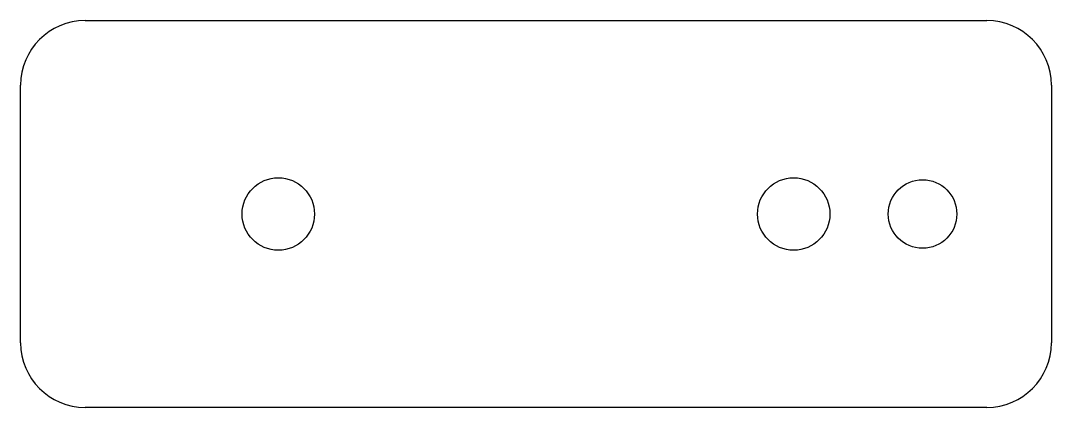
# Model space of a CAD drawing. Header units: millimetres. Extents: x -2 to 2, y -0.75 to 0.75.
import ezdxf

# ---------------------------------------------------------------- set-up
doc = ezdxf.new("R2010")
doc.units = ezdxf.units.MM

msp = doc.modelspace()

# ---------------------------------------------------------------- linework, layer by layer
for p, q in [((-1.75, 0.75), (1.75, 0.75)), ((-2, -0.5), (-2, 0.5)), ((2, 0.5), (2, -0.5)), ((1.75, -0.75), (-1.75, -0.75))]:
    msp.add_line(p, q)
for centre, radius in [((-1, 0), 0.1405), ((1, 0), 0.1405), ((1.5, 0), 0.133)]:
    msp.add_circle(centre, radius)
for centre, start, end in [((-1.75, 0.5), 90, 180), ((1.75, 0.5), 0, 90), ((-1.75, -0.5), 180, 270), ((1.75, -0.5), -90, 0)]:
    msp.add_arc(centre, 0.25, start, end)

doc.saveas('drawing.dxf')
